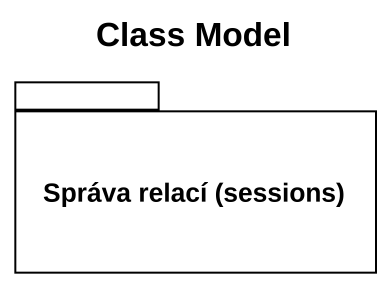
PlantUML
@startuml
title Class Model
package "Správa relací (sessions)" as Správa_relací_sessions {
}
@enduml
